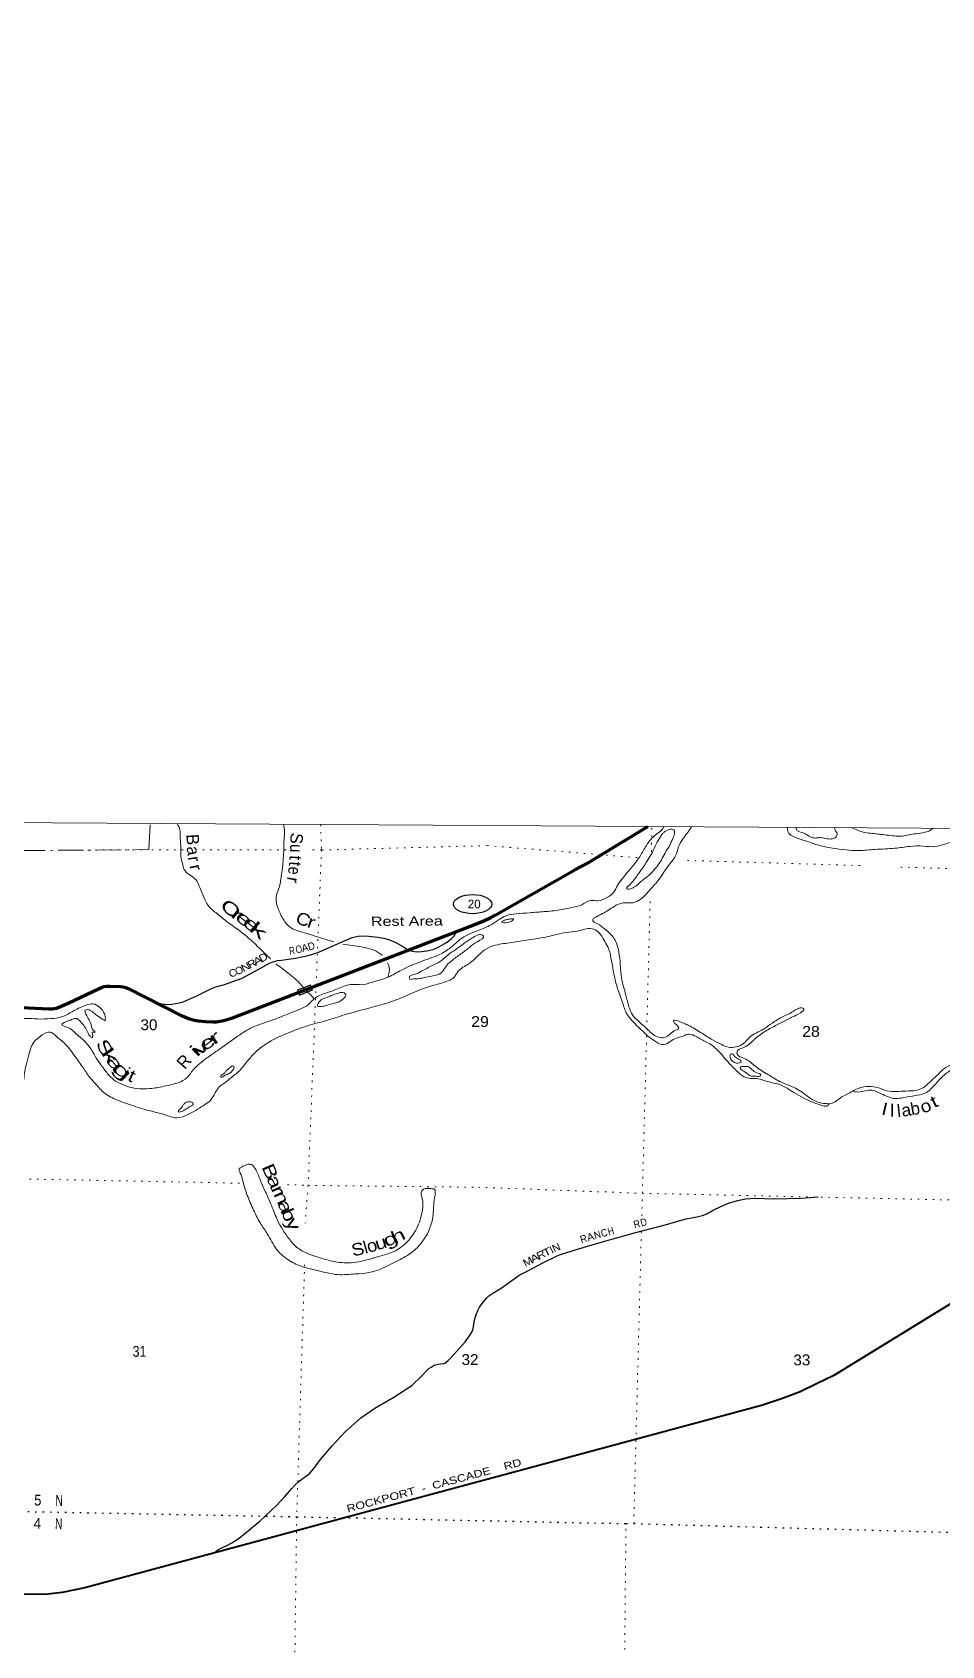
# Model space of a CAD drawing. Header units: feet. Extents: x -1048576 to 137166, y -268550 to 2097152.
# Drawn here: x -138613 to -123956, y 354611 to 380614 of the extents above; entities that cross this region are included whole.
import ezdxf
from ezdxf.enums import TextEntityAlignment as Align

# ---------------------------------------------------------------- set-up
doc = ezdxf.new("R2010")
doc.units = ezdxf.units.FT
doc.header["$LTSCALE"] = 80
doc.linetypes.add('DOT_DASHED', pattern=[7.7, 5, -1.2, 0.3, -1.2])
doc.linetypes.add('DOTTED', pattern=[1.5, 0.3, -1.2])
for name, color, linetype, lineweight in [('17', 7, 'Continuous', 25), ('23', 7, 'Continuous', 70), ('26', 7, 'Continuous', 40), ('29', 7, 'Continuous', 25), ('39', 7, 'Continuous', 13), ('4', 7, 'Continuous', 13), ('44', 7, 'DOT_DASHED', 13), ('45', 7, 'Continuous', 25), ('59', 7, 'Continuous', 13), ('6', 7, 'DOTTED', 25), ('7', 7, 'DOTTED', 13)]:
    doc.layers.add(name, color=color, linetype=linetype, lineweight=lineweight)
for name, color, linetype in [('27', 7, 'Continuous'), ('30', 7, 'Continuous'), ('41', 7, 'Continuous')]:
    doc.layers.add(name, color=color, linetype=linetype)

msp = doc.modelspace()

# ---------------------------------------------------------------- linework, layer by layer
at = {"layer": '17'}
msp.add_ellipse((-131517.22, 366563.05), major_axis=(309.24, -1), ratio=0.500121, dxfattribs=at)
at = {"layer": '23'}
msp.add_lwpolyline([(-139443.22, 364926.28), (-138344.19, 364872.95), (-138298.25, 364875.8), (-138262.49, 364879.63), (-138221.62, 364888.58), (-138184.51, 364902.52), (-138034.72, 364966.48), (-137534.62, 365204.63), (-137495.56, 365221.48), (-137452.14, 365234.26), (-137408.72, 365241.93), (-137360.76, 365242.22), (-137192.88, 365234.26), (-137146.9, 365227.87), (-137110.5, 365220.83), (-137067.71, 365203.59), (-136212.56, 364765.91), (-136146.24, 364740.33), (-136081.11, 364716.05), (-136000.65, 364693.05), (-135936.41, 364681.75), (-135820.57, 364668.77), (-135704.3, 364666.51), (-135646.88, 364667.49), (-135583.02, 364675.16), (-135530.65, 364685.38), (-135469.87, 364701.79), (-135386.34, 364728.83), (-135229.1, 364787.56), (-131550.1, 366207.21), (-131323.43, 366299.11), (-131225.36, 366347.98), (-131153.84, 366383.76), (-129869, 367112.81), (-129664.43, 367223.01), (-128692.4, 367812.11)], dxfattribs=at)
at = {"layer": '26'}
msp.add_lwpolyline([(-122325.13, 361029.34), (-122492.19, 360906.02), (-122622.1, 360848.93), (-122762.18, 360785.91), (-122963.8, 360642.78), (-125697.73, 358963.27), (-125975.94, 358831.14), (-126237.93, 358704.87), (-126536.14, 358589.13), (-126860.49, 358481.77), (-126860.49, 358481.77), (-137764.8, 355545.26), (-138131.21, 355466.67), (-138412.24, 355435.58), (-143364.28, 355507.02)], dxfattribs=at)
at = {"layer": '29'}
for points in [[(-136609.68, 364969.16), (-136441.84, 364947.6), (-136364.09, 364951.44), (-136244.72, 364970.01), (-136183.27, 364988.21), (-135960.59, 365085.65), (-135733.78, 365195.17), (-135654.1, 365227.51), (-135517.35, 365266.38), (-135230.08, 365367.4), (-134972.77, 365509.04), (-134789.77, 365610.66), (-134731.73, 365632.6), (-134662.17, 365651.87), (-134598.36, 365659.95), (-134372.14, 365692.71), (-134217.62, 365724.07), (-134127.06, 365746.75), (-134010.28, 365785.13), (-133704.62, 365916.33), (-133457.65, 366023.69), (-133363.57, 366045.48), (-133283.3, 366053.74), (-133189.12, 366048.08), (-133042.48, 366031.19), (-132949.29, 366012.06), (-132857.22, 365985.97), (-132754.1, 365942.01), (-132615.46, 365866.3), (-132547.27, 365822.42)], [(-135661.44, 356111.69), (-135652.92, 356130.27), (-135621.93, 356156.91), (-135549.55, 356192.17), (-135467.59, 356229), (-135397.64, 356269.89), (-135280.33, 356346.39), (-135186.68, 356417.91), (-134947.08, 356618.25), (-134672.76, 356874.91), (-134540.55, 357015.4), (-134432.65, 357143.93), (-134379.14, 357200.88), (-134304.61, 357266.27), (-134171.32, 357363.56), (-134142.23, 357394.42), (-134074.62, 357468.56), (-133967.05, 357613.39), (-133779.79, 357830.26), (-133570.24, 358059.09), (-133320.39, 358281.58), (-133093.24, 358437.57), (-132787.2, 358619.26), (-132495.23, 358807.12), (-132330.62, 358963.54), (-132247.5, 359054.09), (-132220.8, 359077.92), (-132185.77, 359101.45), (-132134.33, 359130.28), (-132072.59, 359146.77), (-132032.58, 359155.39), (-131982.31, 359158.68), (-131962.08, 359166.61), (-131918.24, 359200.34), (-131866.42, 359249.18), (-131636.47, 359508.17), (-131554.93, 359618.71), (-131527.35, 359665.63), (-131509.81, 359715.36), (-131484.47, 359864.67), (-131459.53, 359949.7), (-131432.9, 360013.8), (-131406.06, 360067.03), (-131361.42, 360128.45), (-131292.9, 360211.16), (-131253.81, 360250.28), (-131192.08, 360293.52), (-131058.95, 360370.77), (-130787.11, 360566.85), (-130755.84, 360588.01), (-130639.2, 360648.64), (-130373.08, 360787.8), (-130163.24, 360887.73), (-130115.85, 360909.33), (-129827.44, 361002.56), (-129445.24, 361117.05), (-128907.44, 361262.79), (-128393.91, 361400.61), (-128195.72, 361459.58), (-128076.45, 361491.32), (-127901.41, 361523.5), (-127809.71, 361546.02), (-127740.89, 361572.95), (-127649.73, 361623.69), (-127507.93, 361697.45), (-127391.05, 361743.91), (-127244.98, 361784.5), (-127111.16, 361811.94), (-126968.25, 361824.99), (-126663.66, 361814.78), (-126215.66, 361825.79), (-125949.19, 361844.13)]]:
    msp.add_lwpolyline(points, dxfattribs=at)
at = {"layer": '39'}
for points in [[(-139726.18, 284721.75), (-139786.61, 284683.23), (-139865.18, 284636.58), (-139935.68, 284589.96), (-139981.99, 284555.51), (-140024.23, 284506.92), (-140030.24, 284490.75), (-140030.24, 284490.75), (-140086.75, 284492.64)], [(-137438.5, 364680.83), (-137508.11, 364724.74), (-137597.42, 364789.26), (-137668.83, 364843.3), (-137722.84, 364862.63), (-137759.39, 364851.3), (-137748.63, 364790.48), (-137698.23, 364698.52), (-137665.79, 364615.03), (-137648.99, 364554.09), (-137615.48, 364519.04), (-137599.76, 364500.52), (-137642.13, 364499.41), (-137641, 364459), (-137646.05, 364412.66), (-137681.89, 364433.62), (-137734.26, 364527.64), (-137782.96, 364605.43), (-137859.69, 364691.89), (-137897.45, 364716.94), (-137980.44, 364702.56), (-138051.65, 364673.8), (-138098.5, 364652.59), (-138135.36, 364627.13), (-138041.79, 364572.61), (-137908.79, 364476.86), (-137776.29, 364358.91), (-137656.5, 364212.96), (-137576.85, 364075.94), (-137481.07, 363938.58), (-137369.3, 363794.82), (-137270.31, 363711.91), (-137144.66, 363648.63), (-137014.55, 363605.45), (-136839.55, 363585.54), (-136688.17, 363592.39), (-136467.5, 363632.08), (-136299.28, 363670.88), (-136150.55, 363740.38), (-136018.13, 363893.04), (-135796.14, 364084.16), (-135634.29, 364199.84), (-135333.21, 364411.48), (-135093.93, 364563.86), (-134809.27, 364670.84), (-134522.54, 364779.8), (-134284.51, 364875.66), (-134159.96, 364945.69), (-134093.91, 365014.95), (-133985.39, 365089.36), (-133771.99, 365165.56), (-133562.43, 365249.92), (-133461.17, 365269.96), (-133306.02, 365264.61), (-133127.68, 365305.21), (-132877.86, 365386.68), (-132669.79, 365495.31), (-132341.96, 365639.73), (-132071.54, 365740.96), (-131893.83, 365844.18), (-131723.25, 365989.96), (-131592.44, 366069.95), (-131427.62, 366137.09), (-131219.86, 366231.58), (-131091.02, 366313.64), (-130976.73, 366375.81), (-130812.76, 366404.6), (-130598.58, 366424.23), (-130362.28, 366441.37), (-130113.66, 366468.35), (-129939.48, 366502.98), (-129756.89, 366553.59), (-129614.29, 366619.19), (-129501.42, 366616.76), (-129340.82, 366675.92), (-129238.22, 366756.52), (-129183.5, 366860.35), (-129106.44, 366971.79), (-128901.34, 367219.82), (-128805.56, 367357.11), (-128702.98, 367528.58), (-128572.75, 367673.21), (-128488.6, 367740.06), (-128456.46, 367772.56), (-128435.28, 367810.73)], [(-136277.98, 367857.3), (-136235.26, 367764.99), (-136228.08, 367633.57), (-136217.75, 367461.69), (-136216.52, 367334.44), (-136189.27, 367198.55), (-136151.18, 367096.76), (-136062.04, 367024.17), (-135972.9, 366951.57), (-135915.02, 366833.2), (-135847.95, 366674.24), (-135776.31, 366539.42), (-135637.98, 366411.24), (-135459.66, 366268.07), (-135267.09, 366130.65), (-134982.2, 365882.2), (-134776.3, 365680.3)], [(-134566.97, 367846.84), (-134546.14, 367734.79), (-134555.12, 367601.7), (-134558.77, 367436.18), (-134567.75, 367303.09), (-134581.3, 367145.86), (-134604.62, 367002.98), (-134628.06, 366854.04), (-134660.52, 366753.76), (-134685.05, 366647.26), (-134653.99, 366501.19), (-134578.99, 366336), (-134461.13, 366194.13), (-134223.24, 366100.16), (-133894.83, 365996.18), (-133752.5, 365953.81)], [(-127988.88, 367808.06), (-128055.72, 367710.58), (-128124.27, 367619.15), (-128197.8, 367485.43), (-128245.34, 367341.05), (-128349.32, 367197.88), (-128515.9, 366959.11), (-128654.58, 366796.49), (-128815.4, 366636.37), (-128933.5, 366584.38), (-129090.84, 366581.7), (-129235.27, 366524.21), (-129421.26, 366411.08), (-129533.41, 366354.92), (-129572.41, 366323.45), (-129579.13, 366293.3), (-129557.4, 366272.64), (-129471.71, 366226.37), (-129362.64, 366143.25), (-129248.32, 366023.67), (-129197.92, 365931.71), (-129160.64, 365793.58), (-129137, 365585.07), (-129115.52, 365370.54), (-129046.95, 365096.44), (-128996.67, 364907.55), (-128939.05, 364777.07), (-128832.66, 364663.72), (-128676.42, 364525.06), (-128599.28, 364456.76), (-128495.41, 364412.12), (-128434.94, 364410.82), (-128328.76, 364471.15), (-128244.74, 364531.95), (-128195.88, 364553.11), (-128236.69, 364622.65), (-128276.16, 364661.87), (-128277.64, 364686.13), (-128209.2, 364680.63), (-128035.41, 364606.21), (-127834.29, 364490.83), (-127649.34, 364373.76), (-127501.8, 364297.9), (-127397.79, 364259.31), (-127266.65, 364262.56), (-127156.7, 364310.68), (-127090.78, 364373.89), (-127026.83, 364439.16), (-126912.5, 364503.35), (-126818.63, 364553.84), (-126685.53, 364645.9), (-126534.25, 364739.59), (-126365, 364824.81), (-126293.48, 364867.7), (-126216.36, 364890.28), (-126178.42, 364873.31), (-126232.25, 364809.84), (-126360.74, 364743.94), (-126527.88, 364662.71), (-126701.33, 364569.5), (-126883.24, 364458.29), (-126971.56, 364385.47), (-127047.73, 364314.4), (-127151.99, 364250), (-127254.28, 364183.53), (-127253.02, 364149.17), (-127139.69, 364076.06), (-126960.97, 363951.05), (-126760.2, 363819.52), (-126569.12, 363706.37), (-126401.33, 363634.1), (-126283.53, 363581.09), (-126079, 363437.35), (-125933.38, 363365.56), (-125836.95, 363349.36), (-125746.21, 363349.43), (-125564.43, 363454.58), (-125437.91, 363522.54), (-125341.98, 363575.01), (-125169.55, 363621.8), (-125020.53, 363612.54), (-124848.36, 363556.34), (-124655.05, 363544.11), (-124495.56, 363552.8), (-124333.87, 363569.53), (-124231.94, 363619.85), (-124118.78, 363722.43), (-124013.81, 363819.13), (-123923.12, 363908.06), (-123778.24, 363985.73), (-123639.68, 364051.42)], [(-128663.44, 367034.98), (-128809.12, 366920.98), (-128915.89, 366834.42), (-128972.9, 366809.39), (-129015.36, 366804.24), (-129033.36, 366810.68), (-128997.94, 366862.43), (-128933.95, 366929.72), (-128819.63, 367084.78), (-128692.46, 367273.9), (-128625.34, 367391.61), (-128555.71, 367531.48), (-128492.8, 367641.2), (-128455.23, 367698.96), (-128418.2, 367732.49), (-128375.34, 367755.81), (-128344.88, 367765.25), (-128306.45, 367770.49), (-128274.47, 367757.68), (-128261.08, 367725.08), (-128285.16, 367638.76), (-128331.95, 367528.7), (-128415.77, 367385.09), (-128474.69, 367273.27), (-128549.65, 367165.83), (-128595.24, 367110.26), (-128632.45, 367068.65), (-128663.44, 367034.98)], [(-122296.98, 367147.47), (-122385.96, 367138.53), (-122506.36, 367165.35), (-122623.48, 367157.76), (-122807.6, 367129.4), (-122990.57, 367153.53), (-123123.78, 367239.18), (-123256.02, 367369.25), (-123359.81, 367508.8), (-123491.24, 367584.32), (-123660.54, 367587.96), (-123905.79, 367530.62), (-124066, 367489.63), (-124255.36, 367497.73), (-124471.24, 367492.27), (-124711.84, 367463.1), (-125028.86, 367443.66), (-125293.42, 367425.1), (-125715.96, 367466.48), (-125966.55, 367518.77), (-126155.4, 367584.98), (-126443.36, 367772.1), (-126439.94, 367799.19)], [(-126302.02, 367798.35), (-126301.71, 367770.18), (-126289.54, 367751.6), (-126188.25, 367710.74), (-126050.28, 367635.71), (-125976.42, 367628.95), (-125902.47, 367634.5), (-125853.25, 367627.94), (-125754.83, 367611.74), (-125690.04, 367626.61), (-125649.76, 367657.08), (-125649.26, 367718.67), (-125673.59, 367755.82), (-125684.17, 367794.85)], [(-124098.39, 367785.95), (-124109.67, 367775.59), (-124369.92, 367698.1), (-124594.57, 367660.51), (-124846.29, 367676.01), (-125069.56, 367701), (-125198.11, 367717.31), (-125400.9, 367793.21)], [(-135744.84, 363392.4), (-135663.35, 363521.92), (-135598.73, 363617.47), (-135520.81, 363676.38), (-135403.83, 363768.78), (-135257.89, 363894.9), (-135127.31, 364055.67), (-134972.59, 364213.91), (-134804.6, 364333.49), (-134468.31, 364495.91), (-134165.46, 364604.52), (-133869.2, 364689.03), (-133589.01, 364775.91), (-133152.83, 364895.8), (-132840.31, 364986.02), (-132565.73, 365093.22), (-132266.56, 365218.06), (-132055.52, 365278.16), (-131909.25, 365327.52), (-131815.25, 365384.07), (-131748.57, 365481.59), (-131582.65, 365599.2), (-131440.86, 365719.34), (-131311.35, 365831.67), (-131150.53, 365900.92), (-130887.44, 365943.74), (-130618.27, 365988.45), (-130294.5, 366040.06), (-130118.08, 366084.74), (-129962.27, 366109.67), (-129786.21, 366138.2), (-129684.76, 366166.32), (-129561.95, 366157.62), (-129474.52, 366099.2), (-129402.39, 365986.58), (-129336.35, 365872.08), (-129287.73, 365699.38), (-129249.86, 365496.62), (-129194.82, 365249.06), (-129126.58, 365051.71), (-129069.8, 364882.87), (-129052.64, 364838.07), (-128990.37, 364735.76), (-128893.92, 364628.68), (-128769.53, 364508.88), (-128680.61, 364426.19), (-128567.37, 364349.04), (-128487.69, 364304.92), (-128409.04, 364305.25), (-128306.93, 364363.65), (-128202.98, 364413.92), (-128121.83, 364436.41), (-128050.57, 364467.2), (-127946.26, 364442.74), (-127788.81, 364358.58), (-127665.23, 364293.33), (-127570.27, 364210.51), (-127479.69, 364111.63), (-127379.39, 363996.39), (-127263.06, 363876.76), (-127138.13, 363781.18), (-127039.94, 363752.82), (-126915.03, 363748.12), (-126786.79, 363711.04), (-126690.58, 363684.74), (-126580.22, 363660.16), (-126448.58, 363594.73), (-126337.18, 363525.69), (-126189.81, 363441.75), (-126052.07, 363378.21), (-125866.01, 363311.61), (-125807.61, 363308.34), (-125770.57, 363341.87), (-125769.25, 363343.36)], [(-130906.17, 366283.41), (-131011.47, 366263.46), (-131045.51, 366274.29), (-131002.56, 366301.64), (-130937.66, 366318.42), (-130872.94, 366327.13), (-130856.86, 366324.76), (-130871.51, 366300.85), (-130906.17, 366283.41)], [(-133607.94, 365914.85), (-133310.73, 365874.59), (-133108.27, 365819.76), (-132974.97, 365738.14), (-132972.23, 365735.63)], [(-132451.02, 365357.33), (-132491.42, 365354.16), (-132525.73, 365352.87), (-132535.14, 365383.37), (-132459.54, 365428.19), (-132339.38, 365482.16), (-132170.05, 365571.42), (-132033.41, 365641.19), (-131914.24, 365741.62), (-131793.37, 365827.88), (-131651.94, 365931.88), (-131531.2, 366012.09), (-131435.32, 366062.53), (-131374.67, 366069.31), (-131342.87, 366048.43), (-131439.64, 365957.61), (-131568.71, 365865.47), (-131704.09, 365761.34), (-131853.72, 365651.46), (-131931.95, 365578.42), (-132004.85, 365472.96), (-132121.11, 365412.85), (-132268.91, 365385.73), (-132349.98, 365367.27), (-132451.02, 365357.33)], [(-132888.3, 365618.04), (-132856.87, 365515.48), (-132871.01, 365422.89), (-132881.93, 365384.98)], [(-134682.43, 365598.99), (-134493.58, 365453.68), (-134280.04, 365261.28), (-134169.84, 365137.75), (-134118.42, 365092.22), (-134069.96, 365034.86)], [(-133746.12, 364967.1), (-133894.27, 364923.83), (-133973.14, 364913.41), (-134015.33, 364920.37), (-134004.37, 364960.52), (-133928.06, 365037.64), (-133832.57, 365069.93), (-133755.14, 365106.63), (-133680.03, 365129.26), (-133625.35, 365140.2), (-133587.23, 365131.3), (-133561.61, 365104.5), (-133599.35, 365038.67), (-133636.34, 365007.15), (-133699.54, 364976.19), (-133746.12, 364967.1)], [(-145728.65, 361912.38), (-145555.33, 361999.54), (-145381.21, 362123.02), (-145250.22, 362211.09), (-145168.62, 362253.77), (-145074.57, 362312.33), (-145026.97, 362367.85), (-144945.02, 362426.68), (-144864.68, 362503.71), (-144825.27, 362553.35), (-144764.51, 362657.06), (-144719.01, 362708.59), (-144632.58, 362787.52), (-144558.69, 362846.51), (-144486.81, 362905.56), (-144408.58, 362978.6), (-144328.33, 363051.59), (-144247.85, 363134.68), (-144193.67, 363214.3), (-144142.44, 363251.57), (-144105.36, 363287.13), (-144091.71, 363357.51), (-144070.17, 363419.66), (-144047.02, 363463.59), (-144021.77, 363511.51), (-143975.74, 363587.26), (-143925, 363602.33), (-143779.44, 363619.4), (-143648.52, 363612.55), (-143479.62, 363590.75), (-143353.88, 363531.51), (-143247.24, 363521.14), (-143130.92, 363492.39), (-143035.64, 363423.7), (-142960.88, 363339.3), (-142817.75, 363154.47), (-142747.33, 363056.03), (-142667.19, 362941.22), (-142596.63, 362848.83), (-142538.17, 362756.69), (-142518.4, 362647.22), (-142463.86, 362468.33), (-142408.75, 362315.69), (-142350.69, 362205.39), (-142274.09, 362112.87), (-142194.71, 362054.62), (-142132.08, 361968.46), (-142047.95, 361851.55), (-141989.31, 361767.49), (-141902.9, 361662.64), (-141765.56, 361580.93), (-141607.85, 361508.89), (-141481.99, 361455.7), (-141341.53, 361424.41), (-141250.43, 361440.63), (-141160.77, 361483.13), (-141046.21, 361557.41), (-140864.43, 361662.56), (-140700.61, 361776.18), (-140537.1, 361875.66), (-140443.1, 361932.21), (-140297.82, 362028.04), (-140118.73, 362193.83), (-139955.68, 362364.01), (-139857.13, 362535.57), (-139774.83, 362701.42), (-139728.37, 362888.23), (-139703.54, 363099.74), (-139704.87, 363313.83), (-139724.36, 363619.19), (-139739.25, 363766.93), (-139725.97, 363912.05), (-139702.12, 364079.15), (-139639.4, 364271.68), (-139514.66, 364533.55), (-139434.01, 364624.71), (-139309.68, 364684.65), (-139085.52, 364700.03), (-138869.59, 364707.51), (-138724.12, 364720.55), (-138530.72, 364712.36), (-138306.78, 364717.65), (-138142.85, 364744.42), (-137963.44, 364833.46), (-137865.54, 364883.87), (-137743.41, 364935.77), (-137630.06, 364955.55), (-137528.42, 364900.87), (-137450.12, 364794.17), (-137435.64, 364719.14), (-137438.5, 364680.83)], [(-146080.63, 359391.56), (-146021.55, 359693.21), (-146043.44, 359889.57), (-146102.63, 360040.28), (-146212.29, 360188.04), (-146358.68, 360316.38), (-146664.66, 360522.88), (-146974, 360668.86), (-147292.29, 360865.53), (-147462.51, 361010.54), (-147563.61, 361089.45), (-147605, 361132.75), (-147620.46, 361163.38), (-147586.06, 361168.7), (-147317.91, 361166.98), (-147125.73, 361195.16), (-146889.4, 361305.2), (-146674.73, 361347.04), (-146459.44, 361417.14), (-146226.32, 361472.72), (-145966.65, 361543.89), (-145608.72, 361681.6), (-145340.27, 361784.89), (-145117.74, 361909.36), (-144866.42, 362150.34), (-144589.22, 362467.51), (-144434.99, 362603.54), (-144288.73, 362743.78), (-144140.19, 362896.1), (-144052.6, 363027.5), (-143993.37, 363153.46), (-143908.24, 363264.72), (-143765.02, 363358.58), (-143626.94, 363402.06), (-143437, 363420.2), (-143290.18, 363402.91), (-143186.97, 363328), (-143086.36, 363226.88), (-143006.48, 363099.96), (-142907.39, 362930.22), (-142867.91, 362800.12), (-142809.16, 362629.23), (-142741.25, 362508.62), (-142636.77, 362308.47), (-142546.04, 362124.77), (-142421.74, 362000.93), (-142238.03, 361827.35), (-142101.4, 361622.47), (-141956.76, 361506.28), (-141683.57, 361367.13), (-141525.23, 361323.34), (-141354.5, 361293.42), (-141247.59, 361295.17), (-141009.19, 361407.18), (-140689.29, 361557.83), (-140418.34, 361683.28), (-140163.24, 361821.19), (-139954.77, 361947.98), (-139816.75, 362080.32), (-139689.61, 362176.54), (-139568.74, 362262.8), (-139436.35, 362322.57), (-139238.44, 362427.37), (-139091.68, 362498.94), (-139002.7, 362602.04), (-138956.51, 362776.74), (-138896.88, 363011.74), (-138851.41, 363245.03), (-138803.02, 363427.76), (-138754.51, 363707.42), (-138712.54, 363965.02), (-138666.52, 364131.64), (-138620.86, 364282.12), (-138541.96, 364385.44), (-138451.72, 364454.19), (-138319.64, 364499.82), (-138252.1, 364453.94), (-138076.01, 364300.72), (-137922.98, 364107.61), (-137791.95, 363923.04), (-137682.5, 363765.19), (-137591.97, 363664.29), (-137448.04, 363515.8), (-137238.77, 363404.28), (-136978.72, 363309.84), (-136692.24, 363224.93), (-136481.72, 363169.92), (-136283.21, 363119.22), (-136104.64, 363169.91), (-135859.49, 363314.09), (-135744.84, 363392.4)], [(-127328.16, 364033.66), (-127353.69, 364064.5), (-127368.61, 364119.34), (-127360.02, 364143.39), (-127333.68, 364148.89), (-127294.22, 364109.67), (-127232.67, 364065.94), (-127191.15, 364028.7), (-127191.5, 364012.55), (-127217.93, 364003.02), (-127262.31, 364001.95), (-127298.41, 364010.8), (-127327.8, 364033.56)], [(-125391.57, 363547.89), (-125306.59, 363533.86), (-125154.76, 363560.89), (-125082.07, 363565.39), (-124992.04, 363533.17), (-124872.22, 363480.11), (-124758.27, 363435.25), (-124509.79, 363456.17), (-124345.86, 363482.95), (-124203.71, 363528.36), (-124103.04, 363613.04), (-123970.75, 363759.64), (-123859.83, 363852.17), (-123714.64, 363943.97), (-123570.11, 364005.49), (-123438.53, 364028.92), (-123343.17, 364055.15), (-123312.63, 364068.63), (-123280.85, 364108.41)], [(-135484.02, 363881.58), (-135442.96, 363915.03), (-135412.19, 363938.6), (-135385.63, 363954.18), (-135363.73, 363941.6), (-135379.04, 363887.4), (-135424.4, 363841.93), (-135489.57, 363813.03), (-135530.41, 363789.68), (-135573.14, 363772.42), (-135575.02, 363778.52), (-135539.73, 363824.21), (-135511.03, 363845.81), (-135484.02, 363881.58)], [(-127124.71, 363854.03), (-127144.27, 363868.15), (-127188.04, 363895.34), (-127203.4, 363930.01), (-127176.85, 363945.59), (-127128.48, 363944.55), (-127078.09, 363943.47), (-127016.59, 363897.72), (-126937.08, 363845.53), (-126895.06, 363830.49), (-126869.31, 363809.74), (-126885.88, 363789.9), (-126972.54, 363791.77), (-127034.98, 363795.12), (-127084.7, 363826.48), (-127124.71, 363854.03)], [(-136192.86, 363307.93), (-136165.36, 363342.87), (-136138.62, 363366.53), (-136079.95, 363375.36), (-136037.8, 363366.38), (-136018.23, 363339.71), (-136059.29, 363306.26), (-136141.03, 363257.53), (-136194.14, 363226.35), (-136228.71, 363212.96), (-136258.95, 363213.61), (-136256.49, 363233.75), (-136215.24, 363275.28), (-136192.79, 363308.02)], [(-135217.61, 362337.02), (-135160.65, 362360.03), (-135134.22, 362369.56), (-135081.91, 362364.4), (-135011.08, 362284.12), (-134932.41, 362102.7), (-134846.03, 361904.95), (-134757.72, 361703.13), (-134656.19, 361460.63), (-134479.01, 361174.11), (-134353, 361036.1), (-134175.84, 360931.32), (-133907.59, 360842.76), (-133700.97, 360793.9), (-133396.54, 360791.4), (-133047.79, 360878.83), (-132761.29, 360977.69), (-132566.43, 361126.99), (-132399.63, 361375.85), (-132325.41, 361632.74), (-132327.37, 361818.58), (-132341.04, 361929.94), (-132305.93, 361967.56), (-132184.74, 361977.07), (-132140.48, 361972.08), (-132129.54, 361828.47), (-132153.59, 361560.39), (-132198.35, 361359.41), (-132307.83, 361149.71), (-132485.43, 360959.66), (-132714.37, 360819.17), (-132977.3, 360691.53), (-133188.52, 360623.36), (-133404.71, 360603.77), (-133689.3, 360591.7), (-134020.52, 360659.4), (-134251.14, 360716.85), (-134472.68, 360820.56), (-134670.54, 360992.43), (-134826.18, 361250.22), (-134937.32, 361422.24), (-135061.07, 361663.2), (-135158.7, 361899.55), (-135222.55, 362112.96), (-135260.33, 362228.89), (-135276.91, 362299.92), (-135239.46, 362322.47), (-135217.61, 362337.02)]]:
    msp.add_spline(points, degree=3, dxfattribs=at)
at = {"layer": '4'}
msp.add_lwpolyline([(-244583.22, 368785.28), (-214011.33, 368469.88), (-183439.04, 368196.52), (-152866.39, 367965.22), (-122293.46, 367775.97), (-91720.3, 367628.79), (-61146.96, 367523.64), (-30573.52, 367460.57), (0, 367439.54), (0, 183577.08), (-30826.42, 183598.29), (-61652.78, 183661.9), (-92479.02, 183767.9), (-123305.1, 183916.31), (-154130.93, 184107.12), (-184956.48, 184340.33), (-215781.67, 184615.95), (-246606.45, 184933.97)], close=True, dxfattribs=at)
msp.add_lwpolyline([(-244583.22, 368785.28), (-214011.33, 368469.88), (-183439.04, 368196.52), (-152866.39, 367965.22), (-122293.46, 367775.97), (-91720.3, 367628.79), (-61146.96, 367523.64), (-30573.52, 367460.57), (0, 367439.54), (0, 183577.08), (-30826.42, 183598.29), (-61652.78, 183661.9), (-92479.02, 183767.9), (-123305.1, 183916.31), (-154130.93, 184107.12), (-184956.48, 184340.33), (-215781.67, 184615.95), (-246606.45, 184933.97)], close=True, dxfattribs=at)
msp.add_lwpolyline([(-244583.22, 368785.28), (-214011.33, 368469.88), (-183439.04, 368196.52), (-152866.39, 367965.22), (-122293.46, 367775.97), (-91720.3, 367628.79), (-61146.96, 367523.64), (-30573.52, 367460.57), (0, 367439.54), (0, 183577.08), (-30826.42, 183598.29), (-61652.78, 183661.9), (-92479.02, 183767.9), (-123305.1, 183916.31), (-154130.93, 184107.12), (-184956.48, 184340.33), (-215781.67, 184615.95), (-246606.45, 184933.97)], close=True, dxfattribs=at)
msp.add_lwpolyline([(-244583.22, 368785.28), (-214011.33, 368469.88), (-183439.04, 368196.52), (-152866.39, 367965.22), (-122293.46, 367775.97), (-91720.3, 367628.79), (-61146.96, 367523.64), (-30573.52, 367460.57), (0, 367439.54), (0, 183577.08), (-30826.42, 183598.29), (-61652.78, 183661.9), (-92479.02, 183767.9), (-123305.1, 183916.31), (-154130.93, 184107.12), (-184956.48, 184340.33), (-215781.67, 184615.95), (-246606.45, 184933.97)], close=True, dxfattribs=at)
at = {"layer": '44'}
msp.add_lwpolyline([(-150056.06, 367946.08), (-150065.66, 367785.21), (-144676.52, 367289.86), (-139447.61, 367209.93), (-139420.76, 367421.4), (-136732.41, 367440.43), (-136710.21, 367859.98)], dxfattribs=at)
at = {"layer": '45'}
msp.add_lwpolyline([(-132547.27, 365822.42), (-132484.61, 365802.93), (-132422.3, 365794.25), (-132338.48, 365796.81), (-132252.71, 365809.23), (-132153.25, 365833.92), (-132072.7, 365866.55), (-132011.25, 365899.84), (-131928.94, 365951.32), (-131857.77, 366006.46), (-131815.78, 366054.28), (-131774.79, 366120.51)], dxfattribs=at)
at = {"layer": '59'}
for points in [[(-134341.29, 365180.9), (-134129.77, 365263.99), (-134094.88, 365175.16), (-134306.39, 365092.06)], [(-134301.86, 365102.43), (-134330.91, 365176.37), (-134134.29, 365253.62), (-134105.24, 365179.68)]]:
    msp.add_lwpolyline(points, close=True, dxfattribs=at)
at = {"layer": '6'}
msp.add_lwpolyline([(-143968.33, 356878.42), (-139646.97, 356791.72), (-134351.99, 356690.17), (-129045.14, 356578.27), (-128920.09, 356579.63), (-123666.4, 356434.54), (-123551.73, 356421.98), (-122356.19, 356375.95)], dxfattribs=at)
at = {"layer": '7'}
for p, q in [((-128633.09, 367405.91), (-128627.13, 367811.73)), ((-134521.98, 367436.33), (-135929.39, 367438.94)), ((-125272.51, 367184.34), (-128069.53, 367266.59)), ((-128920.09, 356579.63), (-128795.85, 361320.22)), ((-129096.75, 351308.56), (-129045.14, 356578.27))]:
    msp.add_line(p, q, dxfattribs=at)
for points in [[(-133964.74, 367843.27), (-133951.84, 367435.27), (-134167.76, 362029.74), (-134215.51, 361418.86)], [(-136183.91, 367439.41), (-136732.41, 367440.43), (-139420.76, 367421.4)], [(-128863.02, 367311.9), (-131278.5, 367505.11), (-133951.84, 367435.27), (-134196.12, 367435.72)], [(-122297.26, 367086.23), (-123273.67, 367117.19), (-124613.67, 367160.1)], [(-128790.16, 361537.38), (-128780.6, 361901.98), (-128653.22, 366675.3)], [(-140464.18, 362164.9), (-139496.65, 362148.17), (-135189.36, 362063.78)], [(-134502.25, 362040.96), (-134167.76, 362029.74), (-131424.05, 361999.11), (-128780.6, 361901.98), (-123405.27, 361786.59), (-122326.52, 361767.5)], [(-134224.19, 360750.6), (-134351.99, 356690.17), (-134421.51, 351340.06), (-134595.37, 346470.81), (-134607.58, 346099.49), (-134635.82, 341158.45), (-134640.64, 340756.68), (-134677.62, 339706)]]:
    msp.add_lwpolyline(points, dxfattribs=at)

# ---------------------------------------------------------------- texts
at = {"layer": '17'}
msp.add_text('20', height=140, dxfattribs=at).set_placement((-131491.17, 366494.74), align=Align.CENTER)
at = {"layer": '27', "width": 1.25}
msp.add_text('ROCKPORT  -  CASCADE    RD', height=120, rotation=15.072, dxfattribs=at).set_placement((-133527.66, 356758.55))
at = {"layer": '30'}
for s, rotation, width, p in [('R', 8.24, 0.8, (-134418.34, 365753.02)), ('O', 11.472, 0.85, (-134305.87, 365776.11)), ('N', 28.831, 1.2, (-135148.15, 365497.04)), ('R', 28.831, 1.2, (-135045.2, 365549.94)), ('A', 29.043, 1.35, (-134952.09, 365597.83)), ('D', 29.043, 1.2, (-134861.63, 365651.76)), ('C', 22.979, 1.1, (-135358.13, 365397.99)), ('O', 23.714, 1.05, (-135255.48, 365438.55)), ('R', 15.023, 0.9, (-128854.94, 361349.36)), ('D', 15.023, 0.9, (-128745.43, 361378.75)), ('R', 16.676, 0.95, (-129710.54, 361110.65)), ('A', 16.676, 1.05, (-129600.12, 361143.73)), ('N', 16.676, 0.95, (-129489.69, 361176.81)), ('C', 15.163, 0.9, (-129380.3, 361207.17)), ('H', 15.163, 0.85, (-129274.07, 361235.96)), ('R', 27.606, 1.2, (-130387.59, 360859.2)), ('T', 25.465, 1.4, (-130292.01, 360903.65)), ('N', 24.503, 1.1, (-130143.12, 360973.83)), ('M', 27.606, 1.15, (-130599.01, 360748.66)), ('A', 27.606, 1.35, (-130489.76, 360805.78))]:
    msp.add_text(s, height=120, rotation=rotation, dxfattribs=dict(at, width=width)).set_placement(p, align=Align.CENTER)
for s, rotation, p in [('A', 14.06, (-134204.41, 365800.12)), ('D', 18.193, (-134097.31, 365830.11)), ('I', 25.465, (-130219.49, 360939.37))]:
    msp.add_text(s, height=120, rotation=rotation, dxfattribs=at).set_placement(p, align=Align.CENTER)
at = {"layer": '41'}
for s, rotation, p in [('S', 263.68, (-134452.75, 367632.71)), ('B', 273.45, (-136125.71, 367597.19)), ('a', 279.713, (-136117.37, 367409.96)), ('r', 278.632, (-136100.51, 367275.87)), ('t', 266.072, (-134474.51, 367218.01)), ('t', 265.851, (-134467.62, 367316.87)), ('R', 48.92, (-136091.95, 363960.54)), ('l', 359.78, (-124755.1, 363136.06)), ('l', 6.298, (-124636.15, 363132.47)), ('b', 9.928, (-124367.24, 363170.4)), ('l', 15.629, (-133216.67, 360935.43))]:
    msp.add_text(s, height=200, rotation=rotation, dxfattribs=at).set_placement(p, align=Align.CENTER)
for s, rotation, width, p in [('u', 268.376, 0.9, (-134458.09, 367465.18)), ('r', 282.005, 1.1, (-136073.85, 367134.33)), ('r', 260.501, 1.05, (-134506.5, 366966.59)), ('e', 264.077, 0.85, (-134486.25, 367111.06)), ('C', 320.742, 1.6, (-135484.8, 366416.14)), ('r', 321.738, 1.95, (-135365.36, 366322.46)), ('e', 322.392, 1.75, (-135258.13, 366246.39)), ('C', 338.482, 1.15, (-134283.59, 366226.16)), ('e', 321.92, 1.75, (-135140.87, 366158.67)), ('k', 319.945, 2.05, (-135033.83, 366065.18)), ('r', 342.241, 1.3, (-134142.67, 366179.36)), ('S', 300.093, 1.55, (-137529.99, 364198.25)), ('v', 39.131, 1.95, (-135838.66, 364178.49)), ('e', 35.698, 1.65, (-135737.35, 364251.5)), ('r', 35.167, 1.85, (-135617.45, 364332.7)), ('k', 304.388, 1.85, (-137441.82, 364060.68)), ('a', 306.721, 1.8, (-137359.84, 363942.41)), ('i', 44.789, 1.9, (-135920.17, 364125.19)), ('g', 317.463, 2.05, (-137232.49, 363805.97)), ('i', 330.27, 1.3, (-137144.08, 363750.16)), ('t', 333.895, 1.25, (-137050.32, 363706.96)), ('I', 346.959, 1.2, (-124896.75, 363164.59)), ('a', 10.051, 1.05, (-124511.92, 363146.96)), ('o', 19.141, 1.15, (-124183.86, 363214.65)), ('t', 27.26, 1.3, (-124033.3, 363293.33)), ('B', 293.432, 1.4, (-134871.73, 362213.83)), ('a', 293.595, 1.4, (-134800.17, 362049.79)), ('r', 293.598, 1.45, (-134742.74, 361918.28)), ('n', 295.004, 1.45, (-134685.15, 361792.94)), ('a', 292.758, 1.35, (-134627.56, 361651.37)), ('b', 292.678, 1.35, (-134570.68, 361515.35)), ('y', 296.338, 1.45, (-134497.26, 361362.29)), ('g', 26.216, 1.5, (-132802.67, 361076.84)), ('h', 26.273, 1.45, (-132673.16, 361129.43)), ('S', 12.512, 1.15, (-133345.18, 360905.23)), ('o', 15.629, 1.1, (-133114.1, 360964.12)), ('u', 17.24, 1.25, (-132968.46, 361008.3))]:
    msp.add_text(s, height=200, rotation=rotation, dxfattribs=dict(at, width=width)).set_placement(p, align=Align.CENTER)
at = {"layer": '45', "width": 1.3}
msp.add_text('Rest Area', height=150, rotation=0.39, dxfattribs=at).set_placement((-132576.4, 366213.78), align=Align.CENTER)
at = {"layer": '6'}
for s, width, p in [('5', 0.9, (-138525.5, 356870.23)), ('N', 0.7, (-138181.83, 356863.64)), ('4', 0.9, (-138532.26, 356495.29)), ('N', 0.7, (-138188.6, 356488.7))]:
    msp.add_text(s, height=175, rotation=358.901, dxfattribs=dict(at, width=width)).set_placement(p, align=Align.CENTER)
at = {"layer": '7'}
for s, width, p in [('30', 1.05, (-136869.12, 364531.29)), ('29', 1.1, (-131540.53, 364582.5)), ('28', 1.1, (-126206.48, 364423.57)), ('31', 0.85, (-136995.22, 359267.21)), ('32', 1.05, (-131694.86, 359135.26)), ('33', 1.05, (-126347.36, 359129.52))]:
    msp.add_text(s, height=175, dxfattribs=dict(at, width=width)).set_placement(p)

doc.saveas('drawing.dxf')
